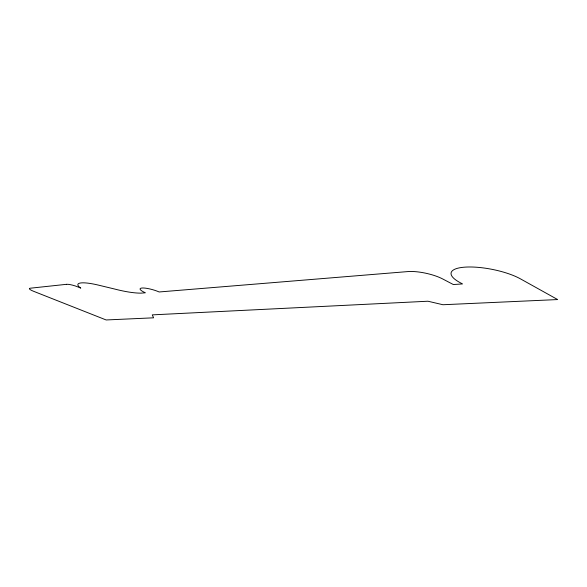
<?xml version="1.0" encoding="UTF-8"?>
<svg xmlns="http://www.w3.org/2000/svg" width="587" height="587" viewBox="0 0 587 587"><rect width="100%" height="100%" fill="white"/><g stroke="black" fill="none" stroke-linecap="round" stroke-linejoin="round"><path stroke-width="0.88" d="M66.588 284.313L30.12 288.224A7.998 1.46 17.1 0 0 33.591 291.291L106.137 319.959L153.589 317.816L152.268 314.874L427.945 301.226L442.943 304.741L557.65 299.561L520.478 278.876A39.659 11.439 11.2 0 0 465.146 267.129A39.659 11.439 11.2 0 0 460.494 282.853L462.534 283.932L453.318 284.534L442.686 278.957A24.896 6.993 12.4 0 0 407.716 271.59L159.158 291.966A12.635 2.686 16.2 0 0 142.193 288.004A12.635 2.686 16.2 0 0 145.4 292.781L141.137 293.133A40.686 8.666 16.7 0 1 114.34 288.958L98.389 285.113A26.679 5.334 16.6 0 0 80.764 288.107L77.653 286.83A8.467 1.658 16.9 0 0 66.588 284.313"/></g></svg>
